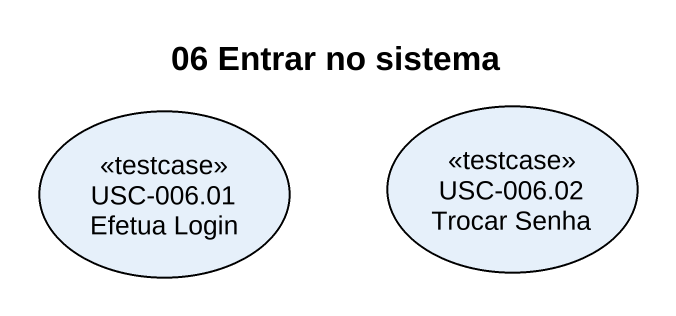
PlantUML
@startuml
title 06 Entrar no sistema
usecase "USC-006.01 Efetua Login" as USC_006_01_Efetua_Login <<testcase>>
usecase "USC-006.02 Trocar Senha" as USC_006_02_Trocar_Senha <<testcase>>
@enduml
